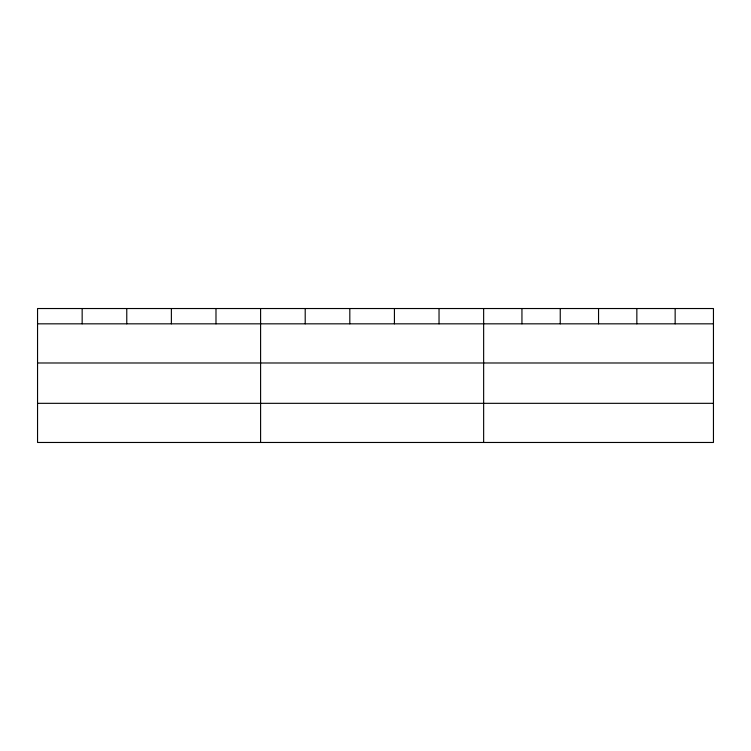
<?xml version="1.0" encoding="UTF-8"?>
<svg xmlns="http://www.w3.org/2000/svg" width="751" height="751" viewBox="0 0 751 751"><rect width="100%" height="100%" fill="white"/><g stroke="black" fill="none" stroke-linecap="round" stroke-linejoin="round"><path stroke-width="1.13" d="M713.45 362.986L713.45 308.53L37.55 308.53L37.55 442.47L713.45 442.47L713.45 362.986L37.55 362.986M37.55 323.831L713.45 323.831M37.55 403.325L713.45 403.325M675.149 308.53L675.149 323.831M636.848 308.53L636.848 323.831M598.547 308.53L598.547 323.831M560.246 308.53L560.246 323.831M521.945 308.53L521.945 323.831M483.644 308.53L483.644 442.47M439.035 308.53L439.035 323.831M394.425 308.53L394.425 323.831M349.816 308.53L349.816 323.831M305.206 308.53L305.206 323.831M260.597 308.53L260.597 442.47M215.988 308.53L215.988 323.831M171.378 308.53L171.378 323.831M126.769 308.53L126.769 323.831M82.159 308.53L82.159 323.831"/></g></svg>
